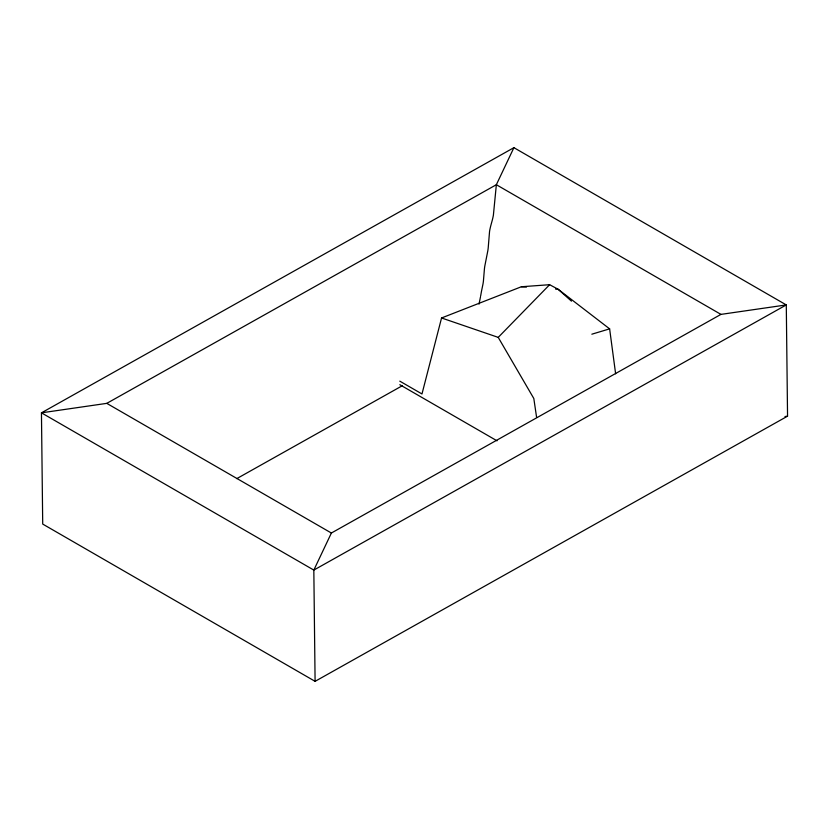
<?xml version="1.0" encoding="UTF-8"?>
<svg xmlns="http://www.w3.org/2000/svg" width="829" height="829" viewBox="0 0 829 829"><rect width="100%" height="100%" fill="white"/><g stroke="black" fill="none" stroke-linecap="round" stroke-linejoin="round"><path stroke-width="1.24" d="M480.623 296.14L481.317 292.191A21.668 4.673 -81.5 0 1 481.649 290.482L482.975 284.078A10.549 2.269 -81.5 0 0 483.421 281.031L484.426 268.876A14.725 3.171 -81.5 0 1 484.768 266.296L487.804 250.855A15.482 3.337 -81.5 0 0 488.208 247.975L489.535 231.633A9.14 1.969 -81.5 0 1 489.898 229.509L490.519 226.731A33.357 7.192 -81.5 0 1 490.996 224.908L492.364 219.882A16.735 3.606 -81.5 0 0 493.39 215.157L496.353 184.722L513.907 147.666L786.286 304.927L787.55 416.168L315.093 681.334L42.714 524.073L41.45 412.832L513.907 147.666M480.468 297.02L479.027 304.119M615.626 373.806L609.626 328.864L558.104 289.248L549.627 284.699L521.389 286.751L441.556 317.973L421.982 393.962L399.785 381.143M720.95 314.388L496.353 184.722L106.786 403.36L41.45 412.832L313.828 570.083L786.286 304.927L720.95 314.388L331.382 533.026L313.828 570.083L315.093 681.334M441.556 317.973L498.229 337.382L549.627 284.699M236.793 478.623L402.2 385.786M591.844 334.201L609.626 328.864M784.99 416.541L787.55 416.168M521.389 286.751L526.456 287.093M555.575 289.083L558.104 289.248L571.44 301.134M399.827 384.697L497.027 440.821M106.786 403.36L331.382 533.026M498.229 337.382L533.814 398.49L536.581 417.246"/></g></svg>
